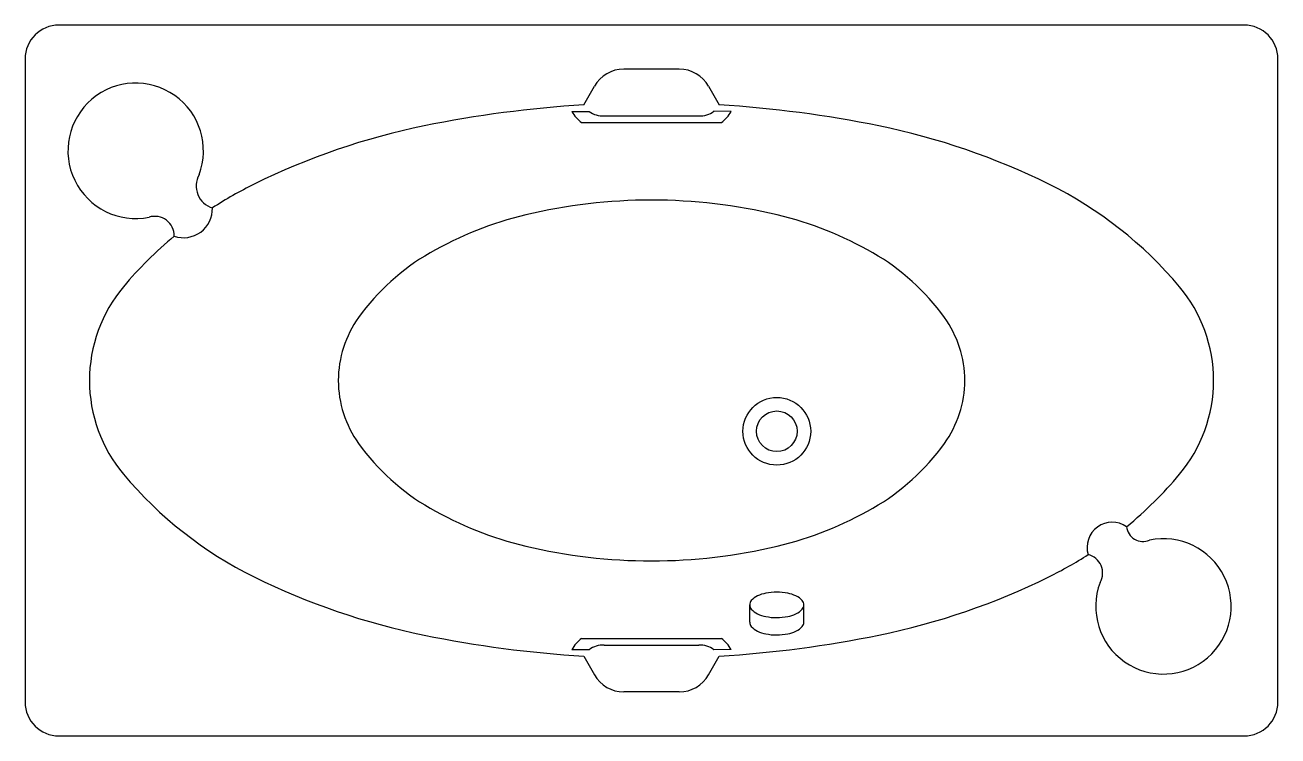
# Model space of a CAD drawing. Header units: millimetres. Extents: x -2989.64 to -2987.79, y 2934.84 to 2935.89.
import ezdxf

# ---------------------------------------------------------------- set-up
doc = ezdxf.new("R2010")
doc.units = ezdxf.units.MM
doc.header["$LTSCALE"] = 10
doc.layers.add('banheiro_louças', color=2, linetype='Continuous')

msp = doc.modelspace()

# ---------------------------------------------------------------- linework, layer by layer
at = {"layer": 'banheiro_louças'}
for p, q in [((-2987.8376, 2935.8896), (-2989.5876, 2935.8896)), ((-2989.6376, 2935.8396), (-2989.6376, 2934.8896)), ((-2987.7876, 2934.8896), (-2987.7876, 2935.8396)), ((-2989.5876, 2934.8396), (-2987.8376, 2934.8396))]:
    msp.add_line(p, q, dxfattribs=at)
at = {"layer": 'banheiro_louças', "color": 1}
for p, q in [((-2988.6718, 2935.8246), (-2988.7535, 2935.8246)), ((-2988.8126, 2935.7716), (-2988.797, 2935.7992)), ((-2988.6283, 2935.7992), (-2988.6126, 2935.7716)), ((-2988.8302, 2935.7621), (-2988.8046, 2935.7621)), ((-2988.7826, 2935.7556), (-2988.6426, 2935.7556)), ((-2988.5951, 2935.7621), (-2988.6205, 2935.7623)), ((-2988.816, 2935.7456), (-2988.6093, 2935.7456)), ((-2988.5676, 2935.0076), (-2988.5676, 2935.0332)), ((-2988.4876, 2935.0076), (-2988.4876, 2935.0332)), ((-2988.816, 2934.9836), (-2988.6093, 2934.9836)), ((-2988.7826, 2934.9736), (-2988.6426, 2934.9736)), ((-2988.8302, 2934.9672), (-2988.8046, 2934.9671)), ((-2988.8126, 2934.9576), (-2988.797, 2934.93)), ((-2988.6283, 2934.93), (-2988.6126, 2934.9576)), ((-2988.5951, 2934.9672), (-2988.6205, 2934.967)), ((-2988.6718, 2934.9046), (-2988.7535, 2934.9046))]:
    msp.add_line(p, q, dxfattribs=at)
for points in [[(-2988.8126, 2935.7716, 0.035541), (-2989.0485, 2935.7406, 0.064336), (-2989.2995, 2935.6545, 0.029711), (-2989.361, 2935.6195, 0.176241)], [(-2988.0111, 2935.1487, 0.046221), (-2987.933, 2935.2261, 0.176241), (-2987.8826, 2935.3646, 0.176241), (-2987.933, 2935.5031, 0.103917), (-2988.1257, 2935.6545, 0.064336), (-2988.3768, 2935.7406, 0.035541), (-2988.6126, 2935.7716, 0.050499)], [(-2989.4174, 2935.5778, 0.04444), (-2989.4923, 2935.5031, 0.176241), (-2989.5426, 2935.3646, 0.176241), (-2989.4923, 2935.2261, 0.103917), (-2989.2995, 2935.0747, 0.064336), (-2989.0485, 2934.9886, 0.035541), (-2988.8126, 2934.9576, 0.050499)], [(-2988.6126, 2934.9576, 0.035541), (-2988.3768, 2934.9886, 0.064336), (-2988.1257, 2935.0747, 0.027932), (-2988.0678, 2935.1074, 0.176241)], [(-2988.5676, 2935.0076, 0.182684), (-2988.5653, 2935.0014, 0.102598), (-2988.5559, 2934.9943, 0.061813), (-2988.5439, 2934.9904, 0.04807), (-2988.5276, 2934.9888, 0.04807), (-2988.5114, 2934.9904, 0.061813), (-2988.4994, 2934.9943, 0.102598), (-2988.49, 2935.0014, 0.182684), (-2988.4876, 2935.0076, 0.182684)]]:
    msp.add_lwpolyline(points, format="xyb", dxfattribs=at)
for points in [[(-2989.1751, 2935.3646, 0.157108), (-2989.1452, 2935.2716, 0.106595), (-2989.0397, 2935.1762, 0.072231), (-2988.8984, 2935.12, 0.058632), (-2988.7126, 2935.0982, 0.058632), (-2988.5269, 2935.12, 0.072231), (-2988.3856, 2935.1762, 0.106595), (-2988.2801, 2935.2716, 0.157108), (-2988.2501, 2935.3646, 0.157108), (-2988.2801, 2935.4577, 0.106595), (-2988.3856, 2935.553, 0.072231), (-2988.5269, 2935.6092, 0.058632), (-2988.7126, 2935.6311, 0.058632), (-2988.8984, 2935.6092, 0.072231), (-2989.0397, 2935.553, 0.106595), (-2989.1452, 2935.4577, 0.157108)], [(-2988.4876, 2935.0332, 0.182684), (-2988.49, 2935.0395, 0.102598), (-2988.4994, 2935.0465, 0.061813), (-2988.5114, 2935.0504, 0.04807), (-2988.5276, 2935.052, 0.04807), (-2988.5439, 2935.0504, 0.061813), (-2988.5559, 2935.0465, 0.102598), (-2988.5653, 2935.0395, 0.182684), (-2988.5676, 2935.0332, 0.182684), (-2988.5653, 2935.0269, 0.102598), (-2988.5559, 2935.0199, 0.061813), (-2988.5439, 2935.016, 0.04807), (-2988.5276, 2935.0144, 0.04807), (-2988.5114, 2935.016, 0.061813), (-2988.4994, 2935.0199, 0.102598), (-2988.49, 2935.0269, 0.182684)]]:
    msp.add_lwpolyline(points, format="xyb", close=True, dxfattribs=at)
for radius in [0.05, 0.03]:
    msp.add_circle((-2988.5276, 2935.2896), radius, dxfattribs=at)
at = {"layer": 'banheiro_louças'}
for centre, start, end in [((-2989.5876, 2935.8396), 90, 180), ((-2987.8376, 2935.8396), 0, 90), ((-2989.5876, 2934.8896), 180, 270), ((-2987.8376, 2934.8896), 270, 0)]:
    msp.add_arc(centre, 0.05, start, end, dxfattribs=at)
at = {"layer": 'banheiro_louças', "color": 1}
for centre, radius, start, end in [((-2988.7535, 2935.7746), 0.05, 90, 150.4825), ((-2988.6718, 2935.7746), 0.05, 29.5175, 90), ((-2989.4743, 2935.7039), 0.1, 339.2794, 281.4032), ((-2988.7855, 2935.7864), 0.0509, 208.5576, 233.2435), ((-2988.7855, 2935.7864), 0.0309, 231.6972, 275.2273), ((-2988.6398, 2935.7864), 0.0309, 264.7727, 308.6617), ((-2988.6398, 2935.7864), 0.0509, 306.7565, 331.4424), ((-2989.3508, 2935.652), 0.0341, 151.1881, 252.6444), ((-2989.4037, 2935.6182), 0.0427, 251.2868, 1.6498), ((-2989.4463, 2935.5782), 0.0289, 359.2339, 106.5878), ((-2988.0323, 2935.1181), 0.0372, 55.389, 196.7327), ((-2987.9869, 2935.1513), 0.0244, 186.0134, 292.987), ((-2987.9567, 2935.031), 0.1, 159.3267, 101.9421), ((-2988.0746, 2935.0802), 0.0281, 330.306, 76.0327), ((-2988.7855, 2934.9428), 0.0509, 126.7565, 151.4424), ((-2988.7855, 2934.9428), 0.0309, 84.7727, 128.3028), ((-2988.6398, 2934.9428), 0.0309, 51.3383, 95.2273), ((-2988.6398, 2934.9428), 0.0509, 28.5576, 53.2435), ((-2988.7535, 2934.9546), 0.05, 209.5175, 270), ((-2988.6718, 2934.9546), 0.05, 270, 330.4825)]:
    msp.add_arc(centre, radius, start, end, dxfattribs=at)

doc.saveas('drawing.dxf')
